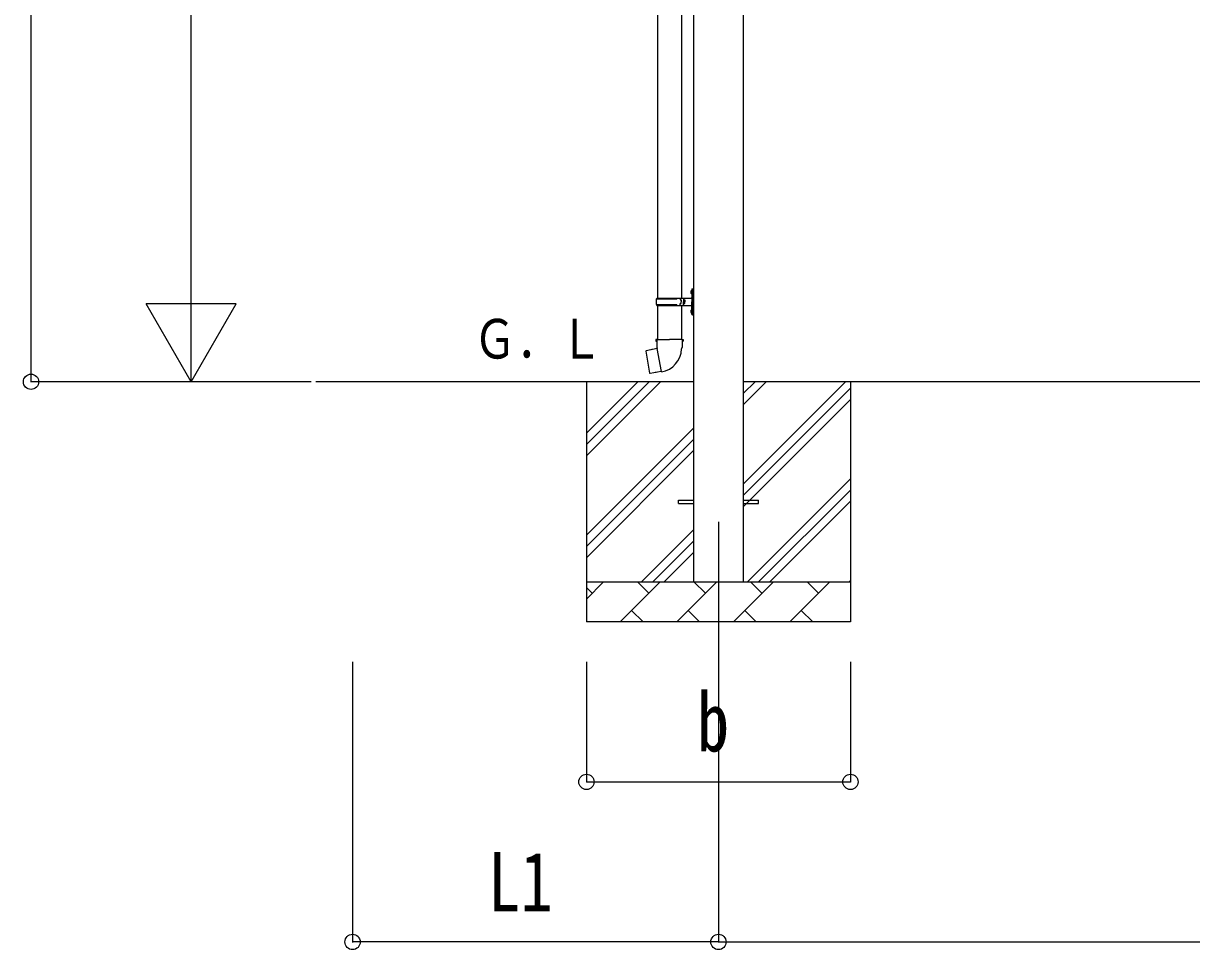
# Model space of a CAD drawing. Units: millimetres, scale not verified. Extents: x -18922 to 18922, y -13365 to 13365.
# Drawn here: x -7439 to -4518, y -7167 to -4852 of the extents above; entities that cross this region are included whole.
import ezdxf
from ezdxf.enums import TextEntityAlignment as Align

# ---------------------------------------------------------------- set-up
doc = ezdxf.new("R2010")
doc.units = ezdxf.units.MM
doc.header["$LTSCALE"] = 50
for name, color, linetype in [('0-4_YKK_12', 2, 'Continuous'), ('0-5_YKK_13', 4, 'Continuous'), ('0-6_YKK_A1', 4, 'Continuous'), ('0-7_YKK_D', 6, 'Continuous')]:
    doc.layers.add(name, color=color, linetype=linetype)
doc.styles.add('ＭＳ ゴシック', font='')
doc.styles.get('ＭＳ ゴシック').set_extended_font_data('MS Gothic')

msp = doc.modelspace()

# ---------------------------------------------------------------- linework, layer by layer
at = {"layer": '0-4_YKK_12'}
msp.add_line((-5701.26, -6097.5), (-5701.26, -6597.5), dxfattribs=at)
at = {"layer": '0-5_YKK_13'}
for p, q in [((-5853.76, -4633.99), (-5853.76, -5538.5)), ((-5793.76, -4633.99), (-5793.76, -5538.5)), ((-5768.8, -5519.35), (-5768.16, -5519.35)), ((-5768.8, -5519.35), (-5768.8, -5527.65)), ((-5768.16, -5519.35), (-5768.16, -5527.65)), ((-5768.16, -5519.35), (-5767.76, -5519.75)), ((-5767.76, -5515.5), (-5764.76, -5514)), ((-5767.76, -5515.5), (-5767.76, -5547.5)), ((-5764.76, -5514), (-5764.76, -5547.5)), ((-5764.76, -5514), (-5763.76, -5514)), ((-5763.76, -5514), (-5763.76, -5547.5)), ((-5856.76, -5540.5), (-5806.43, -5540.5)), ((-5855.76, -5538.5), (-5769.76, -5538.5)), ((-5855.76, -5538.5), (-5855.76, -5540.5)), ((-5796.76, -5538.5), (-5796.76, -5543)), ((-5796.76, -5543), (-5794.76, -5543)), ((-5794.76, -5543), (-5794.76, -5547.5)), ((-5794.76, -5552), (-5794.76, -5547.5)), ((-5788.76, -5538.5), (-5788.76, -5547.5)), ((-5788.76, -5543), (-5785.76, -5543)), ((-5788.76, -5556.5), (-5788.76, -5547.5)), ((-5785.76, -5543), (-5785.76, -5547.5)), ((-5785.76, -5552), (-5785.76, -5547.5)), ((-5770.07, -5521.35), (-5768.02, -5522.35)), ((-5768.8, -5527.65), (-5768.16, -5527.65)), ((-5768.16, -5527.65), (-5767.76, -5527.25)), ((-5768.02, -5522.35), (-5767.41, -5523.5)), ((-5767.76, -5519.75), (-5767.76, -5527.25)), ((-5767.76, -5579.5), (-5767.76, -5547.5)), ((-5764.76, -5581), (-5764.76, -5547.5)), ((-5763.76, -5581), (-5763.76, -5547.5)), ((-5856.76, -5554.5), (-5806.43, -5554.5)), ((-5855.76, -5556.5), (-5855.76, -5554.5)), ((-5855.76, -5556.5), (-5769.76, -5556.5)), ((-5853.76, -5556.5), (-5853.76, -5641.43)), ((-5796.76, -5556.5), (-5796.76, -5552)), ((-5796.76, -5552), (-5794.76, -5552)), ((-5793.76, -5556.5), (-5793.76, -5641.43)), ((-5788.76, -5552), (-5785.76, -5552)), ((-5770.07, -5569.35), (-5768.02, -5570.35)), ((-5768.8, -5567.35), (-5768.16, -5567.35)), ((-5768.8, -5567.35), (-5768.8, -5575.65)), ((-5768.8, -5575.65), (-5768.16, -5575.65)), ((-5768.16, -5567.35), (-5768.16, -5575.65)), ((-5768.16, -5567.35), (-5767.76, -5567.75)), ((-5768.16, -5575.65), (-5767.76, -5575.25)), ((-5768.02, -5570.35), (-5767.41, -5571.5)), ((-5767.76, -5567.75), (-5767.76, -5575.25)), ((-5767.76, -5579.5), (-5764.76, -5581)), ((-5764.76, -5581), (-5763.76, -5581)), ((-5854.36, -5664.63), (-5882.22, -5669.88)), ((-5855.61, -5641.43), (-5857.76, -5642.21)), ((-5857.76, -5642.21), (-5857.76, -5645.83)), ((-5857.76, -5645.83), (-5855.52, -5646.64)), ((-5855.61, -5641.43), (-5823.76, -5641.43)), ((-5855.61, -5641.43), (-5855.52, -5646.64)), ((-5855.52, -5646.64), (-5855.27, -5661.43)), ((-5855.27, -5661.43), (-5853.91, -5663.43)), ((-5844, -5721.92), (-5854.13, -5664.45)), ((-5854.11, -5663.63), (-5854.11, -5664.33)), ((-5853.91, -5663.43), (-5853.95, -5663.43)), ((-5791.91, -5641.43), (-5823.76, -5641.43)), ((-5793.58, -5663.37), (-5793.65, -5665.53)), ((-5792.26, -5661.43), (-5793.58, -5663.37)), ((-5789.76, -5645.83), (-5792.01, -5646.64)), ((-5791.91, -5641.43), (-5789.76, -5642.21)), ((-5789.76, -5642.21), (-5789.76, -5645.83)), ((-5882.22, -5669.88), (-5883.03, -5671.05)), ((-5883.03, -5671.05), (-5873.41, -5725.61)), ((-5869.48, -5667.28), (-5869.69, -5667.52)), ((-5843.7, -5722.69), (-5843.94, -5722.02)), ((-5859.39, -5724.52), (-5859.67, -5724.36)), ((-5801.26, -6043), (-5763.76, -6043)), ((-5801.26, -6052), (-5801.26, -6043)), ((-5638.76, -6043), (-5601.26, -6043)), ((-5601.26, -6052), (-5601.26, -6043)), ((-5801.26, -6052), (-5763.76, -6052)), ((-5638.76, -6052), (-5601.26, -6052))]:
    msp.add_line(p, q, dxfattribs=at)
for points in [[(-5770.07, -5525.65), (-5768.02, -5524.65), (-5767.41, -5523.5)], [(-5770.07, -5573.65), (-5768.02, -5572.65), (-5767.41, -5571.5)], [(-5791.91, -5641.43), (-5792.01, -5646.64), (-5792.26, -5661.43)], [(-5867.24, -5667.06), (-5867.52, -5666.9), (-5869.48, -5667.28)], [(-5844.27, -5721.83), (-5872.25, -5726.43), (-5873.41, -5725.61)], [(-5857.2, -5723.96), (-5857.42, -5724.19), (-5859.39, -5724.52)]]:
    msp.add_lwpolyline(points, dxfattribs=at)
for centre, radius, start, end in [((-5764.47, -5523.5), 6, 136.21765, 223.78235), ((-5808.01, -5547.5), 49.25, 171.82876, 180.00002), ((-5808.01, -5547.5), 49.25, 180.00002, 188.17127), ((-5806.43, -5538.5), 2, 270, 359.99998), ((-5769.76, -5536.5), 2, 270, 359.99998), ((-5806.43, -5556.5), 2, 0.00005, 90.00004), ((-5764.47, -5571.5), 6, 136.21765, 223.78235), ((-5769.76, -5558.5), 2, 0.00005, 90.00004), ((-5854.41, -5664.33), 0.3, 280.66842, 0), ((-5853.91, -5663.63), 0.2, 100, 180), ((-5853.91, -5663.43), 60.3, 279.96938, 358), ((-5844.22, -5722.13), 0.3, 20, 99.33158), ((-5843.51, -5722.62), 0.2, 200, 279.96938)]:
    msp.add_arc(centre, radius, start, end, dxfattribs=at)
at = {"layer": '0-6_YKK_A1'}
for p, q in [((-5763.76, -3450), (-5763.76, -6247.5)), ((-5638.76, -6247.5), (-5638.76, -3450)), ((-5763.76, -5747.5), (-6707.92, -5747.5)), ((-6031.26, -5747.5), (-6031.26, -6347.5)), ((-6031.26, -5932.55), (-5846.21, -5747.5)), ((-6031.26, -5904.27), (-5874.5, -5747.5)), ((-6031.26, -5875.98), (-5902.78, -5747.5)), ((-2763.76, -5747.5), (-5638.76, -5747.5)), ((-5638.76, -6002.6), (-5383.67, -5747.5)), ((-5638.76, -5804.61), (-5581.66, -5747.5)), ((-5638.76, -5776.32), (-5609.94, -5747.5)), ((-5371.26, -5747.5), (-5371.26, -6347.5)), ((-5638.76, -6030.88), (-5371.26, -5763.38)), ((-5638.76, -6059.17), (-5371.26, -5791.67)), ((-6031.26, -6130.54), (-5763.76, -5863.04)), ((-6031.26, -6158.82), (-5763.76, -5891.32)), ((-6031.26, -6187.11), (-5763.76, -5919.61)), ((-5629.11, -6247.5), (-5371.26, -5989.66)), ((-5600.82, -6247.5), (-5371.26, -6017.94)), ((-5572.54, -6247.5), (-5371.26, -6046.23)), ((-5893.67, -6247.5), (-5763.76, -6117.6)), ((-5865.38, -6247.5), (-5763.76, -6145.88)), ((-5837.1, -6247.5), (-5763.76, -6174.17)), ((-6031.26, -6247.5), (-5371.26, -6247.5)), ((-6031.26, -6290.39), (-5988.37, -6247.5)), ((-5946.95, -6347.5), (-5846.95, -6247.5)), ((-5875.5, -6276.05), (-5904.06, -6247.5)), ((-5805.53, -6347.5), (-5705.53, -6247.5)), ((-5734.08, -6276.05), (-5762.64, -6247.5)), ((-5664.11, -6347.5), (-5564.11, -6247.5)), ((-5592.66, -6276.05), (-5621.21, -6247.5)), ((-5522.69, -6347.5), (-5422.69, -6247.5)), ((-5451.24, -6276.05), (-5479.79, -6247.5)), ((-5374.55, -6247.5), (-5371.26, -6244.22)), ((-6016.92, -6276.05), (-6031.26, -6261.71)), ((-5918.4, -6318.95), (-5889.84, -6347.5)), ((-5776.98, -6318.95), (-5748.42, -6347.5)), ((-5635.55, -6318.95), (-5607, -6347.5)), ((-5494.13, -6318.95), (-5465.58, -6347.5)), ((-5371.26, -6347.5), (-6031.26, -6347.5))]:
    msp.add_line(p, q, dxfattribs=at)
at = {"layer": '0-7_YKK_D'}
for p, q in [((-7419.79, -5747.5), (-7419.79, -3104.21)), ((-7019.79, -5522.5), (-7019.79, -3672.5)), ((-7019.79, -5747.5), (-7019.79, -5357.79)), ((-7019.79, -5747.5), (-7132.29, -5552.64)), ((-6907.29, -5552.64), (-7132.29, -5552.64)), ((-7019.79, -5747.5), (-6907.29, -5552.64)), ((-6719.79, -5747.5), (-7420.79, -5747.5)), ((-6719.79, -5747.5), (-7020.79, -5747.5)), ((-6615.86, -6447.5), (-6615.86, -7148.5)), ((-6031.26, -6447.5), (-6031.26, -6748.5)), ((-5701.26, -6447.5), (-5701.26, -7148.5)), ((-5701.26, -6447.5), (-5701.26, -7148.5)), ((-5371.26, -6447.5), (-5371.26, -6748.5)), ((-6031.26, -6747.5), (-5371.26, -6747.5)), ((-5701.26, -7147.5), (-6615.86, -7147.5)), ((-5701.26, -7147.5), (-2701.26, -7147.5))]:
    msp.add_line(p, q, dxfattribs=at)
for centre in [(-7419.79, -5747.5), (-6031.26, -6747.5), (-5371.26, -6747.5), (-6615.86, -7147.5), (-5701.26, -7147.5), (-5701.26, -7147.5)]:
    msp.add_circle(centre, 19.12, dxfattribs=at)

# ---------------------------------------------------------------- texts
at = {"layer": '0-6_YKK_A1', "style": 'ＭＳ ゴシック', "width": 0.8}
msp.add_text('Ｇ．Ｌ', height=98.97, dxfattribs=at).set_placement((-6314.16, -5719.05), align=Align.BOTTOM_LEFT)
at = {"layer": '0-7_YKK_D', "style": 'ＭＳ ゴシック', "width": 0.8}
for s, p in [('b', (-5755.26, -6715.5)), ('L1', (-6277.36, -7115.5))]:
    msp.add_text(s, height=148.5, dxfattribs=at).set_placement(p, align=Align.BOTTOM_LEFT)

doc.saveas('drawing.dxf')
